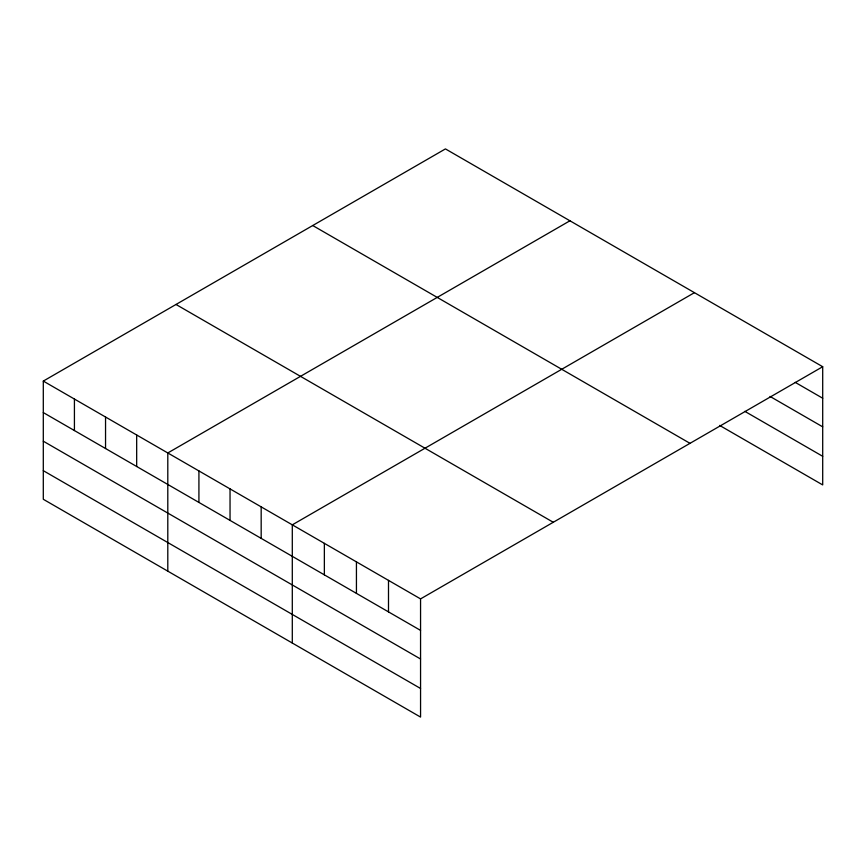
<?xml version="1.0" encoding="UTF-8"?>
<svg xmlns="http://www.w3.org/2000/svg" width="866" height="866" viewBox="0 0 866 866"><rect width="100%" height="100%" fill="white"/><g stroke="black" fill="none" stroke-linecap="round" stroke-linejoin="round"><path stroke-width="1.3" d="M822.7 366.719L420.562 598.893L420.562 717.091L43.3 499.281L43.3 381.083L445.438 148.909L822.7 366.719L822.7 484.917L719.624 425.412M569.936 220.787L167.798 452.961L167.798 571.159M694.435 292.665L292.297 524.839L292.297 643.037M795.215 382.361L822.7 398.23M770.015 396.422L822.7 426.841M744.825 411.35L822.7 456.306M312.734 225.528L689.996 443.338M176.004 304.464L553.266 522.274M43.3 381.083L420.562 598.893M43.3 412.584L420.562 630.394M43.3 441.195L420.562 659.004M43.3 470.671L420.562 688.481M388.498 580.382L388.498 611.883M356.435 561.861L356.435 593.372M324.36 543.35L324.36 574.851M261.175 506.87L261.175 538.371M230.042 488.9L230.042 520.401M198.92 470.931L198.92 502.432M136.676 434.992L136.676 466.493M105.544 417.022L105.544 448.523M74.422 399.053L74.422 430.554"/></g></svg>
